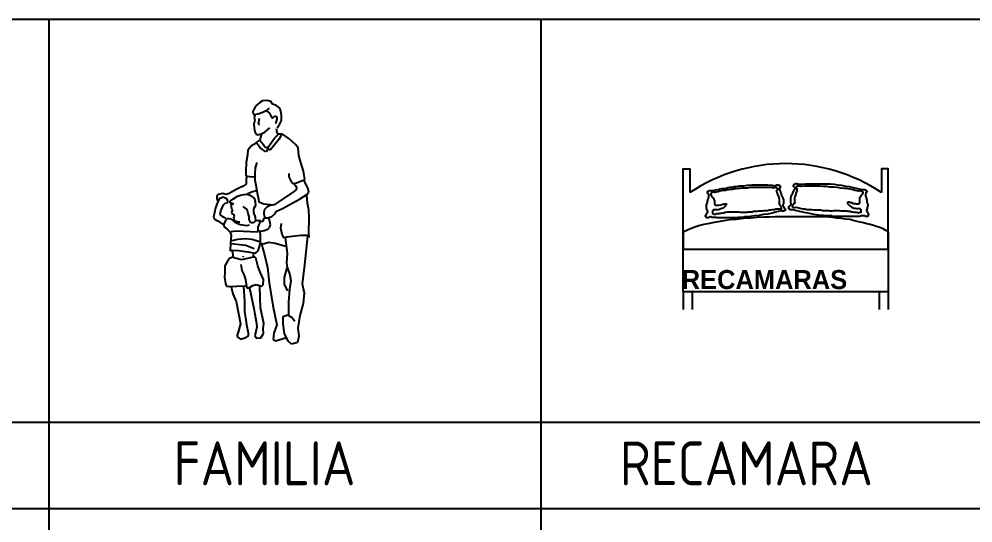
# Model space of a CAD drawing. Header units: millimetres. Extents: x 2198.5 to 2287.8, y 1208.8 to 1298.1.
# Drawn here: x 2231.86 to 2238.37, y 1294.41 to 1297.85 of the extents above; entities that cross this region are included whole.
import ezdxf

# ---------------------------------------------------------------- set-up
doc = ezdxf.new("R2010")
doc.units = ezdxf.units.MM
doc.layers.add('2', color=7, linetype='Continuous')
doc.layers.add('FACHADA', color=7, linetype='Continuous')
doc.layers.add('TEXTO', color=3, linetype='Continuous', lineweight=0)
doc.styles.add('ARCHQUICK', font='ARCHQUIK.SHX')
doc.styles.add('ESPACIOS', font='', dxfattribs={"height": 0.15})
doc.styles.get('ESPACIOS').set_extended_font_data('Copperplate Gothic Bold', bold=True)

# ---------------------------------------------------------------- blocks, each defined once
blk = doc.blocks.new('A$C54EF7D65')
at = {"layer": 'FACHADA', "linetype": 'ByBlock'}
for p, q in [((-0.0719, 0.8491), (-0.0798, 0.8298)), ((-0.0584, 0.8684), (-0.0719, 0.8491)), ((-0.0324, 0.8905), (-0.0584, 0.8684)), ((-0.0131, 0.9029), (-0.0324, 0.8905)), ((0.0174, 0.9044), (-0.0131, 0.9029)), ((0.0422, 0.8988), (0.0174, 0.9044)), ((0.0197, 0.8408), (0.0332, 0.8532)), ((0.0536, 0.8808), (0.0422, 0.8988)), ((0.0602, 0.8767), (0.0536, 0.8808)), ((0.0773, 0.8725), (0.0602, 0.8767)), ((0.1044, 0.8532), (0.0773, 0.8725)), ((0.1123, 0.8339), (0.1044, 0.8532)), ((-0.0798, 0.8298), (-0.0787, 0.8146)), ((-0.0787, 0.8146), (-0.073, 0.8091)), ((-0.073, 0.8091), (-0.0426, 0.8146)), ((-0.0663, 0.805), (-0.0719, 0.7884)), ((-0.0719, 0.7884), (-0.0674, 0.7705)), ((-0.0368, 0.7829), (-0.0437, 0.7428)), ((-0.0426, 0.8146), (-0.0063, 0.827)), ((-0.0063, 0.827), (0.0197, 0.8408)), ((0.0162, 0.8311), (0.0332, 0.8187)), ((0.0332, 0.8187), (0.0501, 0.787)), ((0.0501, 0.787), (0.0558, 0.7857)), ((0.0558, 0.7857), (0.0704, 0.7994)), ((0.0704, 0.7994), (0.0829, 0.7925)), ((0.0829, 0.7925), (0.0829, 0.776)), ((0.1168, 0.8022), (0.1123, 0.8339)), ((0.1157, 0.7692), (0.1168, 0.8022)), ((-0.0674, 0.7705), (-0.073, 0.7443)), ((-0.073, 0.7443), (-0.0719, 0.718)), ((-0.0719, 0.718), (-0.0674, 0.6918)), ((-0.0437, 0.7428), (-0.0335, 0.74)), ((0.0027, 0.6877), (0.0355, 0.7194)), ((0.0829, 0.776), (0.0773, 0.758)), ((0.0773, 0.758), (0.0773, 0.7484)), ((0.0864, 0.7194), (0.1044, 0.7456)), ((0.1044, 0.7456), (0.1157, 0.7692)), ((-0.0674, 0.6918), (-0.0595, 0.6781)), ((-0.0595, 0.6781), (-0.0447, 0.671)), ((-0.0447, 0.671), (-0.0301, 0.6753)), ((-0.0267, 0.6532), (-0.0312, 0.6339)), ((-0.0301, 0.6753), (0.0027, 0.6877)), ((-0.021, 0.6753), (-0.0267, 0.6532)), ((0.0671, 0.6477), (0.0976, 0.6766)), ((0.0795, 0.7139), (0.0841, 0.6877)), ((0.0841, 0.6877), (0.0931, 0.6753)), ((0.0976, 0.6766), (0.119, 0.6781)), ((0.119, 0.6781), (0.0976, 0.6393)), ((0.1667, 0.6465), (0.1194, 0.6782)), ((-0.0892, 0.5947), (-0.1137, 0.5669)), ((-0.0566, 0.6146), (-0.0892, 0.5947)), ((-0.0572, 0.6159), (-0.0312, 0.6339)), ((-0.0505, 0.6091), (-0.0572, 0.6159)), ((-0.0289, 0.5827), (-0.0505, 0.6091)), ((-0.0312, 0.6339), (-0.0098, 0.6076)), ((-0.0098, 0.6076), (0.0049, 0.587)), ((0.0049, 0.587), (0.023, 0.5814)), ((0.023, 0.5814), (0.0286, 0.5939)), ((0.0286, 0.5939), (0.0671, 0.6477)), ((0.0592, 0.5911), (0.0378, 0.5649)), ((0.0976, 0.6393), (0.0592, 0.5911)), ((0.2108, 0.6047), (0.1667, 0.6465)), ((0.2287, 0.5827), (0.2108, 0.6047)), ((-0.1169, 0.535), (-0.1251, 0.4812)), ((-0.1137, 0.5669), (-0.1169, 0.535)), ((0.0095, 0.5538), (-0.0289, 0.5827)), ((0.023, 0.5759), (0.0106, 0.5538)), ((0.0378, 0.5649), (0.023, 0.5759)), ((0.2353, 0.529), (0.2287, 0.5827)), ((0.245, 0.4873), (0.2353, 0.529)), ((-0.1251, 0.4812), (-0.1267, 0.4176)), ((-0.0533, 0.4812), (-0.0631, 0.4454)), ((0.2662, 0.4235), (0.245, 0.4873)), ((-0.1267, 0.4176), (-0.1267, 0.3896)), ((-0.0631, 0.4454), (-0.0664, 0.4076)), ((-0.0664, 0.4076), (-0.0664, 0.3618)), ((0.1651, 0.4076), (0.1667, 0.3838)), ((0.276, 0.3658), (0.2662, 0.4235)), ((-0.1252, 0.3342), (-0.1457, 0.3192)), ((-0.1267, 0.3896), (-0.086, 0.3838)), ((-0.1211, 0.3893), (-0.1265, 0.3676)), ((-0.1265, 0.3676), (-0.1252, 0.3342)), ((-0.086, 0.3838), (-0.0696, 0.3857)), ((-0.0664, 0.3618), (-0.0566, 0.3161)), ((0.1667, 0.3838), (0.1781, 0.3599)), ((0.1781, 0.3599), (0.1928, 0.338)), ((0.1928, 0.338), (0.2189, 0.3419)), ((0.2, 0.3375), (0.2097, 0.3275)), ((0.2097, 0.3275), (0.2178, 0.3108)), ((0.2189, 0.3419), (0.276, 0.3658)), ((0.2876, 0.3259), (0.2685, 0.3609)), ((0.2971, 0.3025), (0.2876, 0.3259)), ((-0.3166, 0.2624), (-0.3261, 0.2508)), ((-0.2851, 0.2708), (-0.3166, 0.2624)), ((-0.2618, 0.2641), (-0.2851, 0.2708)), ((-0.2413, 0.2708), (-0.2618, 0.2641)), ((-0.1853, 0.3025), (-0.2413, 0.2708)), ((-0.1457, 0.3192), (-0.1853, 0.3025)), ((-0.1648, 0.2592), (-0.1402, 0.2641)), ((-0.1402, 0.2641), (-0.1169, 0.2657)), ((-0.1184, 0.2675), (-0.0896, 0.2807)), ((-0.1169, 0.2657), (-0.1006, 0.2592)), ((-0.0896, 0.2807), (-0.0609, 0.2891)), ((-0.0609, 0.2891), (-0.0528, 0.2992)), ((-0.0566, 0.3161), (-0.0501, 0.2722)), ((-0.0501, 0.2722), (-0.0419, 0.2304)), ((0.1974, 0.2807), (0.0798, 0.2024)), ((0.2165, 0.2942), (0.1974, 0.2807)), ((0.2178, 0.3108), (0.2165, 0.2942)), ((0.2383, 0.2323), (0.289, 0.2624)), ((0.289, 0.2624), (0.3026, 0.2791)), ((0.3026, 0.2791), (0.2971, 0.3025)), ((-0.3222, 0.2093), (-0.3357, 0.171)), ((-0.3261, 0.2508), (-0.3261, 0.2323)), ((-0.3261, 0.2323), (-0.3166, 0.2191)), ((-0.3088, 0.234), (-0.3222, 0.2093)), ((-0.2819, 0.2449), (-0.3088, 0.234)), ((-0.255, 0.2312), (-0.2819, 0.2449)), ((-0.2796, 0.1929), (-0.2683, 0.2039)), ((-0.2683, 0.2039), (-0.2481, 0.2093)), ((-0.2481, 0.2093), (-0.255, 0.2312)), ((-0.2358, 0.2175), (-0.2168, 0.2323)), ((-0.2345, 0.2057), (-0.2358, 0.2175)), ((-0.2222, 0.2006), (-0.2345, 0.2057)), ((-0.2305, 0.2024), (-0.229, 0.1807)), ((-0.2098, 0.1957), (-0.2222, 0.2006)), ((-0.2168, 0.2323), (-0.184, 0.2508)), ((-0.184, 0.2508), (-0.1648, 0.2592)), ((-0.1006, 0.2592), (-0.0704, 0.2374)), ((-0.0704, 0.2374), (-0.0636, 0.2157)), ((-0.0636, 0.2157), (-0.0623, 0.1874)), ((-0.0419, 0.2304), (-0.0387, 0.2126)), ((-0.0387, 0.2126), (-0.0044, 0.1985)), ((-0.0044, 0.1985), (0.0592, 0.1926)), ((0.0798, 0.2024), (0.0648, 0.1923)), ((0.1236, 0.1673), (0.2383, 0.2323)), ((0.2855, 0.2587), (0.29, 0.2067)), ((0.29, 0.2067), (0.3011, 0.1601)), ((-0.3357, 0.171), (-0.3491, 0.1081)), ((-0.302, 0.1272), (-0.2975, 0.1519)), ((-0.2975, 0.1519), (-0.2796, 0.1929)), ((-0.229, 0.1807), (-0.225, 0.1656)), ((-0.225, 0.1656), (-0.2195, 0.1573)), ((-0.2195, 0.1573), (-0.225, 0.1422)), ((-0.225, 0.1422), (-0.2236, 0.1339)), ((-0.2236, 0.1339), (-0.2126, 0.129)), ((-0.1197, 0.1607), (-0.1457, 0.1807)), ((-0.1115, 0.1323), (-0.1197, 0.1607)), ((-0.1061, 0.1123), (-0.1115, 0.1323)), ((-0.0623, 0.1874), (-0.0746, 0.1656)), ((-0.0746, 0.1656), (-0.0746, 0.1406)), ((-0.0746, 0.1406), (-0.0651, 0.1089)), ((-0.0022, 0.1573), (-0.005, 0.1355)), ((-0.005, 0.1355), (-0.0022, 0.1156)), ((0.0157, 0.1756), (-0.0022, 0.1573)), ((0.0375, 0.1874), (0.0157, 0.1756)), ((0.0648, 0.1923), (0.0375, 0.1874)), ((0.0498, 0.1123), (0.0716, 0.1339)), ((0.0716, 0.1339), (0.0826, 0.149)), ((0.0826, 0.149), (0.1236, 0.1673)), ((0.3011, 0.1601), (0.3034, 0.1025)), ((-0.3491, 0.1081), (-0.3424, 0.0943)), ((-0.3424, 0.0943), (-0.3199, 0.0834)), ((-0.3199, 0.0834), (-0.2796, 0.0561)), ((-0.284, 0.1109), (-0.302, 0.1272)), ((-0.2639, 0.0999), (-0.284, 0.1109)), ((-0.2661, 0.0862), (-0.2773, 0.0615)), ((-0.2527, 0.0999), (-0.2661, 0.0862)), ((-0.2527, 0.1025), (-0.2258, 0.0943)), ((-0.2258, 0.0943), (-0.2034, 0.0752)), ((-0.2126, 0.129), (-0.2072, 0.1156)), ((-0.2072, 0.1156), (-0.2113, 0.1006)), ((-0.2113, 0.1006), (-0.2085, 0.0855)), ((-0.2085, 0.0855), (-0.1798, 0.0772)), ((-0.2034, 0.0752), (-0.1675, 0.0587)), ((-0.1798, 0.0772), (-0.1689, 0.0755)), ((-0.1061, 0.0922), (-0.1061, 0.1123)), ((-0.0937, 0.0705), (-0.1061, 0.0922)), ((-0.0746, 0.0705), (-0.0937, 0.0705)), ((-0.0609, 0.0839), (-0.0746, 0.0705)), ((-0.0651, 0.1089), (-0.0609, 0.0839)), ((-0.0263, 0.0834), (-0.0532, 0.0834)), ((-0.0442, 0.0396), (-0.0263, 0.0834)), ((-0.0217, 0.0806), (-0.0083, 0.0806)), ((-0.0083, 0.0806), (-0.0015, 0.1025)), ((-0.0022, 0.1156), (0.0033, 0.104)), ((0.0033, 0.104), (0.0225, 0.104)), ((0.0225, 0.104), (0.0498, 0.1123)), ((0.0411, 0.0561), (0.0321, 0.0999)), ((0.3034, 0.1025), (0.3011, -0.0015)), ((-0.2773, 0.0615), (-0.2773, 0.0451)), ((-0.2773, 0.0451), (-0.2527, 0.0232)), ((-0.2527, 0.0232), (-0.2347, 0.0067)), ((-0.2347, 0.0067), (-0.228, -0.0178)), ((-0.2311, 0.0098), (-0.1938, 0.015)), ((-0.1938, 0.015), (-0.0453, 0.0088)), ((-0.1675, 0.0587), (-0.1204, 0.0505)), ((-0.1204, 0.0505), (-0.1024, 0.0561)), ((-0.0442, 0.0149), (-0.0442, 0.0396)), ((-0.0307, 0.0095), (-0.0442, 0.0149)), ((-0.0396, 0.0095), (-0.0015, 0.0177)), ((-0.0284, -0.0124), (-0.0307, 0.0095)), ((-0.0015, 0.0177), (0.0232, 0.0258)), ((0.0232, 0.0258), (0.0344, 0.0368)), ((0.0344, 0.0368), (0.0411, 0.0561)), ((0.1106, 0.0342), (0.115, 0.0643)), ((0.1196, -0.0097), (0.1106, 0.0342)), ((-0.228, -0.0178), (-0.2325, -0.0672)), ((-0.2303, -0.0535), (-0.1828, -0.043)), ((-0.1828, -0.043), (-0.1319, -0.0368)), ((-0.1319, -0.0368), (-0.0844, -0.043)), ((-0.0844, -0.043), (-0.0343, -0.0576)), ((-0.0284, -0.07), (-0.0284, -0.0124)), ((0.0299, -0.0644), (-0.0105, -0.0754)), ((0.0724, -0.0726), (0.0299, -0.0644)), ((0.133, -0.0343), (0.1196, -0.0097)), ((0.1509, -0.0288), (0.133, -0.0343)), ((0.1419, -0.0327), (0.1537, -0.1369)), ((0.2093, -0.0206), (0.1509, -0.0288)), ((0.2496, -0.0178), (0.2093, -0.0206)), ((0.29, -0.0178), (0.2496, -0.0178)), ((0.2935, -0.0211), (0.2722, -0.2178)), ((0.3034, -0.0316), (0.29, -0.0178)), ((0.3011, -0.0015), (0.3034, -0.0316)), ((-0.2325, -0.0672), (-0.2347, -0.122)), ((-0.2347, -0.122), (-0.2213, -0.1164)), ((-0.2295, -0.0721), (-0.1284, -0.0824)), ((-0.2213, -0.1164), (-0.1786, -0.1192)), ((-0.2213, -0.1192), (-0.2168, -0.1521)), ((-0.1786, -0.1192), (-0.1137, -0.1274)), ((-0.1284, -0.0824), (-0.0699, -0.1063)), ((-0.1137, -0.1274), (-0.0621, -0.1383)), ((-0.0621, -0.1383), (-0.0442, -0.122)), ((-0.0442, -0.122), (-0.0284, -0.07)), ((-0.024, -0.0674), (-0.0003, -0.1485)), ((0.1129, -0.0836), (0.0724, -0.0726)), ((0.1442, -0.0919), (0.1129, -0.0836)), ((-0.2437, -0.1768), (-0.2706, -0.2232)), ((-0.2191, -0.1658), (-0.2437, -0.1768)), ((-0.2011, -0.1712), (-0.2191, -0.1658)), ((-0.2168, -0.1521), (-0.2168, -0.163)), ((-0.1563, -0.1822), (-0.2011, -0.1712)), ((-0.1069, -0.1712), (-0.1563, -0.1822)), ((-0.1472, -0.1571), (-0.1462, -0.1622)), ((-0.1462, -0.1622), (-0.1429, -0.1612)), ((-0.0688, -0.163), (-0.1069, -0.1712)), ((-0.0755, -0.1383), (-0.0799, -0.1658)), ((-0.0599, -0.1686), (-0.0688, -0.163)), ((-0.0463, -0.2232), (-0.0599, -0.1686)), ((-0.0003, -0.1485), (0.021, -0.2351)), ((0.1537, -0.1369), (0.149, -0.2064)), ((-0.2706, -0.2232), (-0.2706, -0.267)), ((-0.163, -0.215), (-0.154, -0.2561)), ((-0.154, -0.2561), (-0.1406, -0.2835)), ((-0.0307, -0.267), (-0.0463, -0.2232)), ((0.021, -0.2351), (0.0305, -0.3393)), ((0.1513, -0.2381), (0.1348, -0.3046)), ((0.149, -0.2064), (0.1537, -0.2324)), ((0.1537, -0.2324), (0.1727, -0.2844)), ((0.2722, -0.2178), (0.258, -0.348)), ((-0.2706, -0.267), (-0.2729, -0.3027)), ((-0.2729, -0.3027), (-0.2661, -0.3437)), ((-0.1406, -0.2835), (-0.1294, -0.3164)), ((-0.1294, -0.3164), (-0.1227, -0.3656)), ((-0.006, -0.3164), (-0.0307, -0.267)), ((-0.0083, -0.3547), (-0.006, -0.3164)), ((0.1348, -0.3046), (0.1348, -0.3509)), ((0.1798, -0.3249), (0.1703, -0.3828)), ((0.1727, -0.2844), (0.1798, -0.3249)), ((-0.2661, -0.3437), (-0.2594, -0.363)), ((-0.2594, -0.363), (-0.237, -0.3656)), ((-0.237, -0.3656), (-0.1899, -0.363)), ((-0.2276, -0.3682), (-0.2159, -0.4145)), ((-0.1899, -0.363), (-0.1248, -0.3602)), ((-0.1352, -0.4667), (-0.1423, -0.3625)), ((-0.1227, -0.3656), (-0.1137, -0.3794)), ((-0.1137, -0.3794), (-0.1069, -0.374)), ((-0.1069, -0.374), (-0.0799, -0.3574)), ((-0.1022, -0.3741), (-0.0737, -0.5159)), ((-0.0799, -0.3574), (-0.0576, -0.3521)), ((-0.0576, -0.3521), (-0.0194, -0.363)), ((-0.0287, -0.51), (-0.0311, -0.3682)), ((-0.0194, -0.363), (-0.0083, -0.3547)), ((0.0305, -0.3393), (0.0566, -0.4956)), ((0.1348, -0.3509), (0.1561, -0.3942)), ((0.1703, -0.3828), (0.1632, -0.4724)), ((0.258, -0.348), (0.2698, -0.4088)), ((-0.2159, -0.4145), (-0.1946, -0.4667)), ((0.2698, -0.4088), (0.2627, -0.4811)), ((-0.1946, -0.4667), (-0.1638, -0.6199)), ((-0.1352, -0.536), (-0.1352, -0.4667)), ((-0.0737, -0.5159), (-0.0548, -0.6171)), ((-0.005, -0.6171), (-0.0287, -0.51)), ((0.0566, -0.4956), (0.085, -0.6258)), ((0.1632, -0.4724), (0.1632, -0.5592)), ((0.2627, -0.4811), (0.2414, -0.5622)), ((-0.1235, -0.6084), (-0.1352, -0.536)), ((0.1277, -0.5708), (0.1561, -0.5592)), ((0.1277, -0.6199), (0.1277, -0.5708)), ((0.1561, -0.5592), (0.1869, -0.5736)), ((0.1869, -0.5736), (0.2058, -0.6026)), ((0.2414, -0.5622), (0.2272, -0.6488)), ((-0.1638, -0.6199), (-0.1802, -0.6778)), ((-0.1211, -0.6287), (-0.1235, -0.6084)), ((-0.1093, -0.6837), (-0.1211, -0.6287)), ((-0.0524, -0.6431), (-0.0666, -0.701)), ((-0.0548, -0.6171), (-0.0524, -0.6431)), ((-0.0098, -0.6518), (-0.005, -0.6171)), ((0.085, -0.6258), (0.0637, -0.6837)), ((0.1371, -0.6864), (0.1277, -0.6199)), ((0.2272, -0.6488), (0.2343, -0.7039)), ((-0.1802, -0.6778), (-0.1897, -0.7067)), ((-0.1897, -0.7067), (-0.1638, -0.724)), ((-0.1638, -0.724), (-0.1352, -0.7154)), ((-0.1352, -0.7154), (-0.1093, -0.701)), ((-0.1093, -0.701), (-0.1093, -0.6837)), ((-0.0666, -0.701), (-0.0571, -0.7183)), ((-0.0571, -0.7183), (-0.0263, -0.7154)), ((-0.0263, -0.7154), (-0.0074, -0.6864)), ((-0.0074, -0.6864), (-0.0098, -0.6518)), ((0.0637, -0.6837), (0.0589, -0.727)), ((0.0779, -0.7357), (0.1419, -0.7154)), ((0.1608, -0.7386), (0.1371, -0.6864)), ((0.2343, -0.7039), (0.2248, -0.7473)), ((0.0589, -0.727), (0.0779, -0.7357)), ((0.1845, -0.7589), (0.1608, -0.7386)), ((0.2248, -0.7473), (0.1845, -0.7589))]:
    blk.add_line(p, q, dxfattribs=at)
blk = doc.blocks.new('RECAMARA')
at = {"layer": 'FACHADA', "ltscale": 0.015}
for p, q in [((194.1758, 95.6513), (194.1758, 95.6513)), ((194.1758, 95.1052), (194.1758, 95.6513)), ((195.5764, 95.6513), (195.5764, 95.6513)), ((195.5764, 95.1052), (195.5764, 95.6513)), ((194.1758, 95.2189), (194.1758, 95.1028)), ((195.5764, 95.2205), (195.5764, 95.1028))]:
    blk.add_line(p, q, dxfattribs=at)
at = {"layer": 'FACHADA'}
for p, q in [((194.4941, 95.3017), (194.4527, 95.2953)), ((194.5387, 95.3049), (194.4941, 95.3017)), ((194.5896, 95.3112), (194.5387, 95.3049)), ((194.6374, 95.3144), (194.5896, 95.3112)), ((194.6819, 95.3176), (194.6374, 95.3144)), ((194.7265, 95.3208), (194.6819, 95.3176)), ((194.7647, 95.3208), (194.7265, 95.3208)), ((194.8029, 95.324), (194.7647, 95.3208)), ((194.8379, 95.324), (194.8029, 95.324)), ((194.8697, 95.324), (194.8379, 95.324)), ((194.8984, 95.324), (194.8697, 95.324)), ((194.9239, 95.324), (194.8984, 95.324)), ((194.9493, 95.324), (194.9239, 95.324)), ((194.978, 95.324), (194.9493, 95.324)), ((195.0003, 95.324), (194.978, 95.324)), ((195.0257, 95.324), (195.0003, 95.324)), ((195.0512, 95.324), (195.0257, 95.324)), ((195.0767, 95.324), (195.0512, 95.324)), ((195.0989, 95.324), (195.0767, 95.324)), ((195.1244, 95.324), (195.0989, 95.324)), ((195.1467, 95.324), (195.1244, 95.324)), ((195.1753, 95.3208), (195.1467, 95.324)), ((195.2008, 95.3176), (195.1753, 95.3208)), ((195.2263, 95.3144), (195.2008, 95.3176)), ((195.2549, 95.3112), (195.2263, 95.3144)), ((195.2836, 95.308), (195.2549, 95.3112)), ((195.3154, 95.3049), (195.2836, 95.308)), ((195.3377, 95.2985), (195.3154, 95.3049)), ((194.249, 95.2507), (194.2108, 95.2348)), ((194.2904, 95.2635), (194.249, 95.2507)), ((194.3159, 95.2698), (194.2904, 95.2635)), ((194.3445, 95.2762), (194.3159, 95.2698)), ((194.3763, 95.2826), (194.3445, 95.2762)), ((194.4145, 95.2889), (194.3763, 95.2826)), ((194.4527, 95.2953), (194.4145, 95.2889)), ((195.3631, 95.2921), (195.3377, 95.2985)), ((195.3854, 95.2858), (195.3631, 95.2921)), ((195.4077, 95.2826), (195.3854, 95.2858)), ((195.43, 95.2762), (195.4077, 95.2826)), ((195.4523, 95.2698), (195.43, 95.2762)), ((195.4746, 95.2635), (195.4523, 95.2698)), ((195.4968, 95.2571), (195.4746, 95.2635)), ((195.5191, 95.2507), (195.4968, 95.2571)), ((195.5414, 95.2412), (195.5191, 95.2507)), ((195.5605, 95.2285), (195.5414, 95.2412)), ((194.2108, 95.2348), (194.1758, 95.2189)), ((195.5764, 95.2205), (195.5605, 95.2285))]:
    blk.add_line(p, q, dxfattribs=at)
at = {"layer": 'FACHADA', "ltscale": 0.015}
for points in [[(194.1758, 95.6513), (194.1758, 95.6513), (194.2218, 95.6513), (194.2218, 95.488)], [(195.5764, 95.6513), (195.5764, 95.6513), (195.5305, 95.6513), (195.5305, 95.488)], [(194.1758, 94.8108), (194.1758, 94.6908)], [(194.2382, 94.8108), (194.2382, 94.6908)], [(195.514, 94.8108), (195.514, 94.6908)], [(195.5764, 94.8108), (195.5764, 94.6908)]]:
    blk.add_lwpolyline(points, dxfattribs=at)
at = {"layer": 'FACHADA'}
for points in [[(194.5896, 95.5356), (194.6151, 95.5388), (194.6437, 95.542), (194.6692, 95.542), (194.6979, 95.542), (194.7265, 95.542), (194.752, 95.542), (194.7806, 95.5388), (194.8061, 95.5356), (194.8093, 95.5388), (194.8124, 95.5388), (194.8156, 95.542), (194.8188, 95.542), (194.822, 95.542), (194.8252, 95.5388), (194.8315, 95.5388), (194.8347, 95.5388), (194.8347, 95.5356), (194.8379, 95.5325), (194.8379, 95.5325), (194.8411, 95.5293), (194.8379, 95.5261), (194.8379, 95.5197), (194.8347, 95.5165), (194.8315, 95.5134), (194.8347, 95.507), (194.8379, 95.4974), (194.8411, 95.4911), (194.8443, 95.4847), (194.8443, 95.4783), (194.8475, 95.4688), (194.8506, 95.4624), (194.8538, 95.4561), (194.857, 95.4497), (194.8602, 95.4433), (194.8602, 95.437), (194.8602, 95.4274), (194.8602, 95.421), (194.8602, 95.4147), (194.857, 95.4051), (194.857, 95.3988), (194.8602, 95.3924), (194.8634, 95.3892), (194.8666, 95.3828), (194.8697, 95.3797), (194.8729, 95.3765), (194.8729, 95.3733), (194.8729, 95.3701), (194.8729, 95.3669), (194.8697, 95.3669), (194.8666, 95.3637), (194.8666, 95.3637), (194.8634, 95.3606), (194.8602, 95.3606), (194.8538, 95.3606), (194.8506, 95.3637), (194.8475, 95.3637), (194.8156, 95.3574), (194.7838, 95.3478), (194.7551, 95.3415), (194.7233, 95.3383), (194.6947, 95.3319), (194.6628, 95.3287), (194.6342, 95.3256), (194.6024, 95.3224), (194.596, 95.3224), (194.5864, 95.3192), (194.5801, 95.3192), (194.5705, 95.3192), (194.5642, 95.3192), (194.5546, 95.3192), (194.5482, 95.316), (194.5387, 95.316), (194.5323, 95.316), (194.5228, 95.316), (194.5164, 95.316), (194.5069, 95.316), (194.5005, 95.316), (194.4941, 95.316), (194.4846, 95.316), (194.4782, 95.316), (194.4687, 95.316), (194.4623, 95.316), (194.4527, 95.316), (194.4464, 95.316), (194.4368, 95.316), (194.4305, 95.316), (194.4241, 95.316), (194.4145, 95.316), (194.4082, 95.316), (194.4018, 95.3192), (194.3923, 95.3192), (194.3859, 95.3192), (194.3795, 95.3192), (194.3732, 95.3192), (194.3668, 95.3224), (194.3572, 95.3224), (194.3541, 95.3192), (194.3509, 95.3192), (194.3445, 95.316), (194.3413, 95.316), (194.3381, 95.316), (194.335, 95.3192), (194.3318, 95.3192), (194.3318, 95.3224), (194.3286, 95.3256), (194.3286, 95.3287), (194.3286, 95.3319), (194.3318, 95.3351), (194.335, 95.3415), (194.3381, 95.3446), (194.3413, 95.351), (194.3445, 95.3574), (194.3413, 95.3637), (194.3381, 95.3701), (194.3381, 95.3765), (194.335, 95.3828), (194.335, 95.3892), (194.335, 95.3988), (194.335, 95.4051), (194.3381, 95.4115), (194.3413, 95.421), (194.3413, 95.4274), (194.3445, 95.4338), (194.3445, 95.4433), (194.3477, 95.4497), (194.3509, 95.4561), (194.3509, 95.4656), (194.3509, 95.472), (194.3477, 95.4752), (194.3445, 95.4815), (194.3413, 95.4847), (194.3413, 95.4879), (194.3413, 95.4911), (194.3413, 95.4943), (194.3445, 95.4974), (194.3477, 95.4974), (194.3509, 95.5006), (194.3541, 95.5038), (194.3572, 95.5038), (194.3604, 95.5038), (194.3636, 95.5038), (194.3668, 95.5038), (194.37, 95.5038), (194.3732, 95.5038), (194.3859, 95.5038), (194.3986, 95.507), (194.4145, 95.5102), (194.4273, 95.5134), (194.44, 95.5165), (194.4559, 95.5165), (194.4687, 95.5197), (194.4814, 95.5229), (194.4941, 95.5261), (194.51, 95.5261), (194.5228, 95.5293), (194.5355, 95.5293), (194.5482, 95.5325), (194.561, 95.5356), (194.5769, 95.5356), (194.5896, 95.5356)], [(194.5896, 95.5197), (194.5769, 95.5197), (194.5642, 95.5165), (194.5514, 95.5165), (194.5387, 95.5134), (194.526, 95.5134), (194.5132, 95.5102), (194.5005, 95.5102), (194.4878, 95.507), (194.4782, 95.507), (194.4655, 95.5038), (194.4527, 95.5038), (194.44, 95.5006), (194.4273, 95.4974), (194.4145, 95.4943), (194.4018, 95.4911), (194.3891, 95.4879), (194.3859, 95.4911), (194.3827, 95.4911), (194.3795, 95.4911), (194.3795, 95.4911), (194.3763, 95.4911), (194.3732, 95.4879), (194.37, 95.4879), (194.3668, 95.4847), (194.3668, 95.4815), (194.3668, 95.4815), (194.3636, 95.4783), (194.3636, 95.4752), (194.3668, 95.472), (194.3668, 95.4688), (194.37, 95.4656), (194.3732, 95.4592), (194.3763, 95.4561), (194.3795, 95.4529), (194.3827, 95.4497), (194.3859, 95.4465), (194.3859, 95.4433), (194.3891, 95.437), (194.3891, 95.4338), (194.3891, 95.4306), (194.3891, 95.4274), (194.3891, 95.4242), (194.3891, 95.421), (194.3891, 95.421), (194.3891, 95.4179), (194.3891, 95.4147), (194.3891, 95.4115), (194.3891, 95.4083), (194.3923, 95.4051), (194.3954, 95.4019), (194.3986, 95.4019), (194.405, 95.4019), (194.4114, 95.4019), (194.4209, 95.4019), (194.4336, 95.4051), (194.4464, 95.4083), (194.4559, 95.4115), (194.4623, 95.4115), (194.4655, 95.4115), (194.4687, 95.4115), (194.4718, 95.4083), (194.4687, 95.4051), (194.4655, 95.4019), (194.4623, 95.3956), (194.4559, 95.3892), (194.4496, 95.3828), (194.44, 95.3797), (194.4336, 95.3765), (194.4241, 95.3733), (194.4145, 95.3701), (194.405, 95.3701), (194.3954, 95.3701), (194.3891, 95.3701), (194.3859, 95.3701), (194.3827, 95.3701), (194.3827, 95.3669), (194.3795, 95.3669), (194.3763, 95.3637), (194.3763, 95.3606), (194.3763, 95.3574), (194.3763, 95.3542), (194.3763, 95.351), (194.3763, 95.3478), (194.3763, 95.3478), (194.3763, 95.3446), (194.3795, 95.3446), (194.3795, 95.3446), (194.3795, 95.3446), (194.3859, 95.3415), (194.3923, 95.3415), (194.3986, 95.3415), (194.405, 95.3446), (194.4145, 95.3446), (194.4209, 95.3446), (194.4273, 95.3478), (194.4368, 95.3478), (194.4464, 95.351), (194.4527, 95.351), (194.4623, 95.3542), (194.4687, 95.3542), (194.4782, 95.3574), (194.4846, 95.3574), (194.4909, 95.3574), (194.4973, 95.3574), (194.5037, 95.3574), (194.5132, 95.3574), (194.5196, 95.3574), (194.5291, 95.3574), (194.5387, 95.3574), (194.5451, 95.3574), (194.5546, 95.3574), (194.5642, 95.3542), (194.5737, 95.3542), (194.5833, 95.3542), (194.5928, 95.3542), (194.6024, 95.3542), (194.6119, 95.3542), (194.6183, 95.3574), (194.6278, 95.3574), (194.6342, 95.3574), (194.6469, 95.3574), (194.6565, 95.3606), (194.6692, 95.3606), (194.6819, 95.3606), (194.6915, 95.3637), (194.7042, 95.3637), (194.717, 95.3637), (194.7297, 95.3669), (194.7424, 95.3669), (194.752, 95.3669), (194.7647, 95.3701), (194.7774, 95.3701), (194.787, 95.3733), (194.7997, 95.3733), (194.8093, 95.3765), (194.822, 95.3765), (194.8315, 95.3765), (194.8411, 95.3765), (194.8475, 95.3765), (194.8475, 95.3797), (194.8475, 95.386), (194.8443, 95.3924), (194.8411, 95.3988), (194.8315, 95.4083), (194.8347, 95.4147), (194.8347, 95.421), (194.8347, 95.4274), (194.8347, 95.4338), (194.8347, 95.4401), (194.8347, 95.4465), (194.8315, 95.4497), (194.8284, 95.4561), (194.8284, 95.4624), (194.8252, 95.4688), (194.822, 95.472), (194.822, 95.4783), (194.8188, 95.4847), (194.8188, 95.4879), (194.8156, 95.4943), (194.8156, 95.4974), (194.8156, 95.5038), (194.8188, 95.507), (194.822, 95.5102), (194.822, 95.5134), (194.822, 95.5165), (194.8188, 95.5165), (194.8188, 95.5197), (194.8156, 95.5197), (194.8124, 95.5229), (194.8093, 95.5229), (194.8061, 95.5229), (194.8029, 95.5229), (194.8029, 95.5229), (194.7997, 95.5229), (194.7965, 95.5229), (194.7933, 95.5197), (194.7806, 95.5229), (194.7679, 95.5229), (194.7551, 95.5229), (194.7424, 95.5229), (194.7297, 95.5229), (194.717, 95.5229), (194.7042, 95.5229), (194.6915, 95.5229), (194.6788, 95.5229), (194.666, 95.5229), (194.6533, 95.5229), (194.6406, 95.5229), (194.6278, 95.5229), (194.6151, 95.5197), (194.6024, 95.5197), (194.5896, 95.5197)], [(195.1817, 95.5484), (195.2072, 95.5452), (195.2326, 95.542), (195.2581, 95.5388), (195.2836, 95.5325), (195.309, 95.5293), (195.3377, 95.5229), (195.3663, 95.5165), (195.395, 95.5102), (195.3982, 95.5102), (195.4013, 95.5102), (195.4045, 95.5102), (195.4109, 95.5102), (195.4141, 95.5102), (195.4173, 95.5102), (195.4204, 95.507), (195.4236, 95.5038), (195.4268, 95.5038), (195.4268, 95.5006), (195.43, 95.4974), (195.43, 95.4943), (195.4268, 95.4911), (195.4268, 95.4879), (195.4236, 95.4815), (195.4204, 95.4783), (195.4204, 95.472), (195.4204, 95.4656), (195.4236, 95.4592), (195.4268, 95.4529), (195.4268, 95.4433), (195.43, 95.437), (195.43, 95.4306), (195.4332, 95.421), (195.4332, 95.4147), (195.4364, 95.4083), (195.4364, 95.4019), (195.4364, 95.3924), (195.4332, 95.386), (195.4332, 95.3797), (195.43, 95.3733), (195.4268, 95.3669), (195.43, 95.3606), (195.4332, 95.3542), (195.4364, 95.351), (195.4395, 95.3446), (195.4395, 95.3415), (195.4427, 95.3383), (195.4395, 95.3351), (195.4395, 95.3319), (195.4364, 95.3287), (195.4364, 95.3256), (195.4332, 95.3256), (195.43, 95.3256), (195.4268, 95.3256), (195.4204, 95.3256), (195.4173, 95.3287), (195.4141, 95.3287), (195.4045, 95.3287), (195.3982, 95.3287), (195.3918, 95.3287), (195.3822, 95.3256), (195.3759, 95.3256), (195.3695, 95.3256), (195.36, 95.3256), (195.3536, 95.3256), (195.3472, 95.3256), (195.3409, 95.3256), (195.3313, 95.3256), (195.3249, 95.3256), (195.3154, 95.3256), (195.309, 95.3256), (195.3027, 95.3256), (195.2931, 95.3256), (195.2867, 95.3256), (195.2772, 95.3256), (195.2708, 95.3256), (195.2613, 95.3256), (195.2549, 95.3256), (195.2454, 95.3256), (195.239, 95.3256), (195.2295, 95.3256), (195.2231, 95.3256), (195.2135, 95.3256), (195.2072, 95.3256), (195.1976, 95.3256), (195.1913, 95.3287), (195.1817, 95.3287), (195.1722, 95.3287), (195.1658, 95.3287), (195.134, 95.3319), (195.1021, 95.3351), (195.0703, 95.3383), (195.0416, 95.3446), (195.013, 95.351), (194.9812, 95.3574), (194.9525, 95.3637), (194.9239, 95.3701), (194.9207, 95.3701), (194.9175, 95.3701), (194.9111, 95.3701), (194.9079, 95.3701), (194.9048, 95.3733), (194.9016, 95.3733), (194.9016, 95.3765), (194.8984, 95.3765), (194.8984, 95.3797), (194.8984, 95.3828), (194.8984, 95.386), (194.8984, 95.3924), (194.9016, 95.3956), (194.9048, 95.3988), (194.9111, 95.4051), (194.9143, 95.4083), (194.9111, 95.4179), (194.9111, 95.4242), (194.9111, 95.4306), (194.9111, 95.437), (194.9111, 95.4433), (194.9111, 95.4497), (194.9143, 95.4592), (194.9143, 95.4656), (194.9175, 95.472), (194.9207, 95.4783), (194.9239, 95.4847), (194.927, 95.4911), (194.9302, 95.4974), (194.9334, 95.5038), (194.9366, 95.5102), (194.9398, 95.5165), (194.9366, 95.5229), (194.9334, 95.5261), (194.9302, 95.5293), (194.9302, 95.5356), (194.9302, 95.5388), (194.9334, 95.542), (194.9334, 95.5452), (194.9366, 95.5452), (194.9398, 95.5484), (194.943, 95.5484), (194.9461, 95.5516), (194.9493, 95.5516), (194.9525, 95.5484), (194.9557, 95.5484), (194.9589, 95.5484), (194.9621, 95.5452), (194.9875, 95.5452), (195.013, 95.5484), (195.0416, 95.5484), (195.0671, 95.5484), (195.0958, 95.5484), (195.1244, 95.5484), (195.1531, 95.5484), (195.1817, 95.5484)], [(195.1785, 95.5261), (195.1562, 95.5293), (195.134, 95.5293), (195.1085, 95.5325), (195.083, 95.5325), (195.0576, 95.5325), (195.0321, 95.5325), (195.0066, 95.5325), (194.978, 95.5293), (194.9748, 95.5325), (194.9716, 95.5325), (194.9684, 95.5325), (194.9652, 95.5325), (194.9621, 95.5325), (194.9589, 95.5325), (194.9557, 95.5325), (194.9525, 95.5293), (194.9525, 95.5293), (194.9493, 95.5261), (194.9493, 95.5261), (194.9461, 95.5229), (194.9493, 95.5197), (194.9493, 95.5165), (194.9525, 95.5134), (194.9525, 95.5102), (194.9525, 95.5038), (194.9525, 95.5006), (194.9493, 95.4943), (194.9493, 95.4879), (194.9461, 95.4815), (194.9461, 95.4783), (194.943, 95.472), (194.9398, 95.4656), (194.9398, 95.4592), (194.9366, 95.4529), (194.9366, 95.4465), (194.9366, 95.4433), (194.9366, 95.437), (194.9366, 95.4306), (194.9366, 95.4242), (194.9398, 95.421), (194.9302, 95.4115), (194.9239, 95.4019), (194.9207, 95.3956), (194.9207, 95.3924), (194.9239, 95.3892), (194.927, 95.386), (194.9366, 95.386), (194.9461, 95.3892), (194.9589, 95.386), (194.9716, 95.3828), (194.9812, 95.3797), (194.9939, 95.3765), (195.0066, 95.3765), (195.0194, 95.3733), (195.0289, 95.3733), (195.0416, 95.3733), (195.0544, 95.3733), (195.0671, 95.3701), (195.0767, 95.3701), (195.0894, 95.3701), (195.1021, 95.3701), (195.1149, 95.3701), (195.1276, 95.3669), (195.1371, 95.3669), (195.1467, 95.3669), (195.1531, 95.3669), (195.1594, 95.3669), (195.169, 95.3669), (195.1785, 95.3637), (195.1881, 95.3637), (195.1944, 95.3637), (195.204, 95.3669), (195.2135, 95.3669), (195.2231, 95.3669), (195.2326, 95.3669), (195.2422, 95.3669), (195.2517, 95.3637), (195.2581, 95.3637), (195.2645, 95.3637), (195.274, 95.3637), (195.2804, 95.3637), (195.2867, 95.3637), (195.2931, 95.3637), (195.2995, 95.3606), (195.309, 95.3606), (195.3154, 95.3606), (195.3249, 95.3574), (195.3313, 95.3574), (195.3409, 95.3542), (195.3504, 95.3542), (195.3568, 95.3542), (195.3631, 95.3542), (195.3695, 95.351), (195.3759, 95.351), (195.3822, 95.3542), (195.3886, 95.3542), (195.3886, 95.3542), (195.3918, 95.3542), (195.3918, 95.3542), (195.3918, 95.3542), (195.3918, 95.3574), (195.3918, 95.3606), (195.3918, 95.3606), (195.3918, 95.3669), (195.3918, 95.3701), (195.3886, 95.3733), (195.3886, 95.3733), (195.3854, 95.3765), (195.3822, 95.3765), (195.3822, 95.3765), (195.3791, 95.3765), (195.3727, 95.3765), (195.3631, 95.3765), (195.3536, 95.3797), (195.344, 95.3797), (195.3377, 95.3828), (195.3281, 95.386), (195.3218, 95.3924), (195.3154, 95.3956), (195.309, 95.4019), (195.3027, 95.4083), (195.2995, 95.4147), (195.2995, 95.4179), (195.2995, 95.421), (195.3027, 95.4242), (195.309, 95.4242), (195.3154, 95.421), (195.3249, 95.421), (195.3377, 95.4147), (195.3504, 95.4147), (195.36, 95.4115), (195.3663, 95.4115), (195.3727, 95.4115), (195.3759, 95.4147), (195.3791, 95.4147), (195.3791, 95.421), (195.3822, 95.421), (195.3822, 95.4242), (195.3822, 95.4274), (195.3822, 95.4274), (195.3822, 95.4306), (195.3822, 95.4338), (195.3822, 95.437), (195.3822, 95.4401), (195.3822, 95.4433), (195.3822, 95.4497), (195.3822, 95.4529), (195.3854, 95.4561), (195.3854, 95.4592), (195.3886, 95.4624), (195.3918, 95.4688), (195.395, 95.472), (195.3982, 95.4752), (195.4013, 95.4783), (195.4013, 95.4815), (195.4045, 95.4847), (195.4045, 95.4879), (195.4045, 95.4911), (195.4013, 95.4911), (195.3982, 95.4943), (195.3982, 95.4974), (195.395, 95.4974), (195.3918, 95.4974), (195.3886, 95.5006), (195.3854, 95.5006), (195.3822, 95.5006), (195.3791, 95.5006), (195.3759, 95.4974), (195.3504, 95.5038), (195.3281, 95.5102), (195.3027, 95.5134), (195.2772, 95.5165), (195.2517, 95.5197), (195.2295, 95.5229), (195.204, 95.5261), (195.1785, 95.5261)]]:
    blk.add_lwpolyline(points, dxfattribs=at)
at = {"layer": 'FACHADA', "ltscale": 0.015}
blk.add_lwpolyline([(194.1758, 95.1028), (195.5764, 95.1028), (195.5764, 94.8108), (194.1758, 94.8108)], close=True, dxfattribs=at)
blk.add_arc((194.8761, 94.5076), 1.1787, 56.27846, 123.72154, dxfattribs=at)
at = {"layer": 'TEXTO', "style": 'ESPACIOS'}
blk.add_text('RECAMARAS', height=0.13, dxfattribs=at).set_placement((194.166, 94.8296))

msp = doc.modelspace()

# ---------------------------------------------------------------- linework, layer by layer
at = {"layer": '2', "color": 4}
for p, q in [((2228.7027, 1297.8532), (2232.0627, 1297.8532)), ((2232.0627, 1267.7813), (2232.0627, 1297.8532)), ((2232.0627, 1297.8532), (2235.4227, 1297.8532)), ((2235.4227, 1267.7813), (2235.4227, 1297.8532)), ((2235.4227, 1297.8532), (2238.7827, 1297.8532)), ((2235.4227, 1267.7813), (2235.4227, 1297.8532)), ((2228.7027, 1295.1014), (2232.0627, 1295.1014)), ((2232.0627, 1295.1014), (2235.4227, 1295.1014)), ((2235.4227, 1295.1014), (2238.7827, 1295.1014)), ((2228.7027, 1294.5119), (2232.0627, 1294.5119)), ((2232.0627, 1294.5119), (2235.4227, 1294.5119)), ((2235.4227, 1294.5119), (2238.7827, 1294.5119))]:
    msp.add_line(p, q, dxfattribs=at)

# ---------------------------------------------------------------- block references
msp.add_blockref('RECAMARA', (2042.2162, 1201.18))
at = {"layer": 'FACHADA'}
msp.add_blockref('A$C54EF7D65', (2233.5331, 1296.3923), dxfattribs=at)

# ---------------------------------------------------------------- texts
at = {"layer": '2', "style": 'ARCHQUICK'}
for s, p in [('FAMILIA', (2232.9125, 1294.6699)), ('RECAMARA', (2235.9595, 1294.6699))]:
    msp.add_text(s, height=0.3, dxfattribs=at).set_placement(p)

doc.saveas('drawing.dxf')
